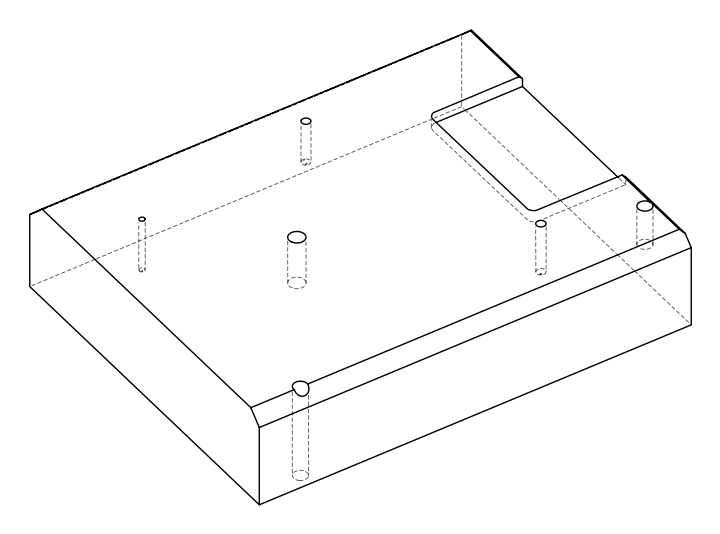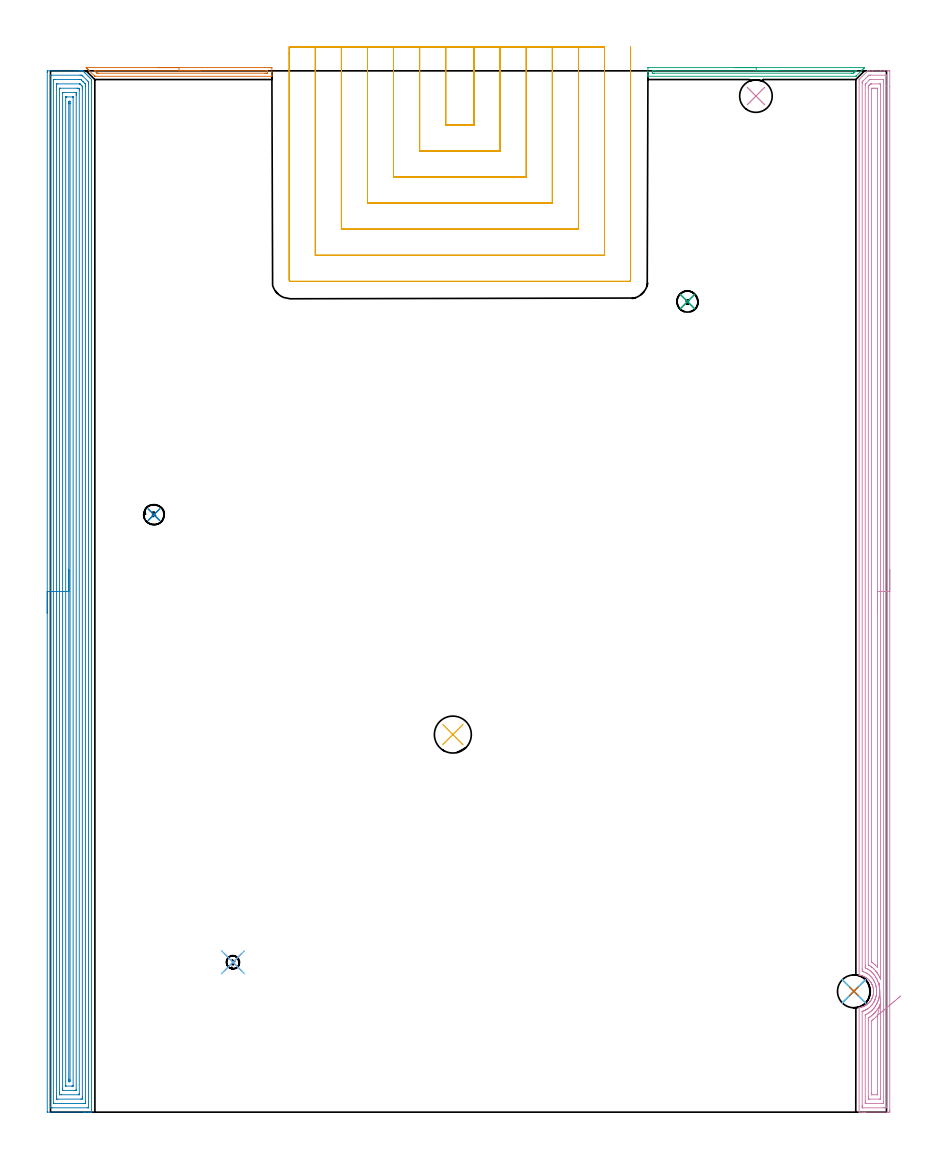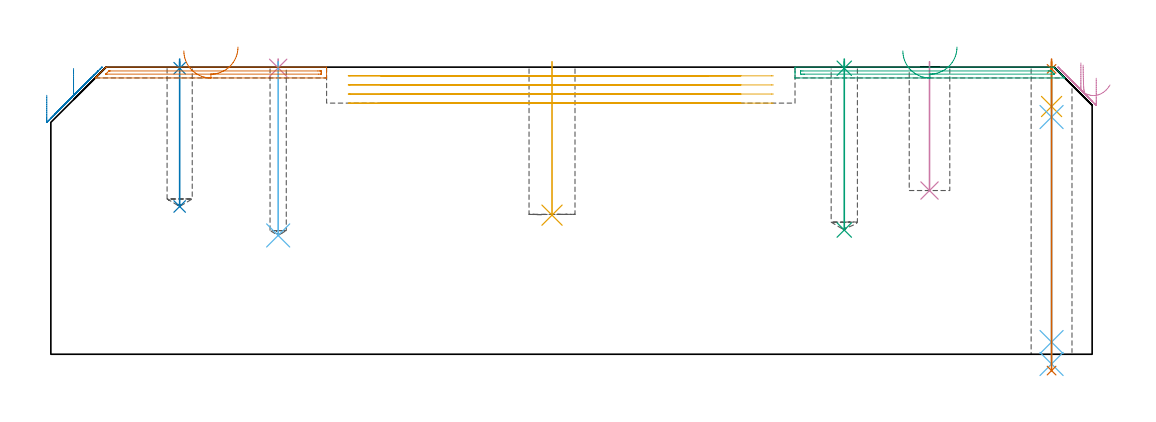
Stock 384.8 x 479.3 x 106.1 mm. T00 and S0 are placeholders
(PLAN: 17 operations, 10 tool changes, 77.3 min)
(1 SPOT_DRILL | STEP1HOLE | NXT0321_9005460120000 | 0.03 min | 2 mm3)
(2 SPOT_DRILL_1 | STEP1POCKET | NXT0321_9005460120000 | 0.03 min | 138 mm3)
(3 SPOT_DRILL_2 | STEP1POCKET_1 | NXT0321_9005460120000 | 0.03 min | 134 mm3)
(4 SPOT_DRILL_3 | STEP1POCKET_4 | NXT0321_9005460120000 | 0.03 min | 5 mm3)
(5 DRILL_BLIND_HOLE_INTO_CENTER | STEP1HOLE | UGT0301_492 | 0.07 min | 965 mm3)
(6 GUN_DRILL_THROUGH_HOLE | STEP1HOLE | UGT0307_006 | 0.53 min | 5856 mm3)
(7 DRILL_TO_ENLARGE_THROUGH_HOLE | STEP1HOLE | UGT0301_281 | 0.46 min | 12122 mm3)
(8 DRILL_BLIND_HOLE_INTO_CENTER_1 | STEP1POCKET | UGT0301_208 | 0.22 min | 3334 mm3)
(9 DRILL_BLIND_HOLE_INTO_CENTER_2 | STEP1POCKET_1 | UGT0301_492 | 0.25 min | 4275 mm3)
(10 INDEXABLE_INSERT_DRILL_BLIND_HOLE_FROM_SOLID | STEP1POCKET_2 | UGT0302_001 | 0.19 min | 8037 mm3)
(11 INDEXABLE_INSERT_DRILL_BLIND_HOLE_FROM_SOLID_1 | STEP1POCKET_3 | NXT0302_005 | 0.23 min | 12337 mm3)
(12 DRILL_BLIND_HOLE_INTO_CENTER_3 | STEP1POCKET_4 | UGT0301_455 | 0.26 min | 1694 mm3)
(13 AREA_MILL | FG_CHAMFER_SURFACE | UGT0205_001 | 1.5 min | 729 mm3)
(14 AREA_MILL_1 | FG_CHAMFER_SURFACE_1 | UGT0205_001 | 30.88 min | 99691 mm3)
(15 AREA_MILL_2 | FG_CHAMFER_SURFACE_2 | UGT0205_001 | 1.73 min | 837 mm3)
(16 AREA_MILL_3 | FG_CHAMFER_SURFACE_3 | UGT0205_001 | 19.53 min | 47375 mm3)
(17 MILL_SLOT | SLOT_PARTIAL_RECTANGULAR | UGT0201_010 | Follow Part, ap 4, ae 75% | 21.35 min | 241102 mm3)
(TOOL NXT0321_9005460120000 | NC Spot Drill, 142deg, 12mm, Carbide, Uncoated | D12 PA142 FL30 Z2)
(TOOL UGT0301_492 | Carbide Drill 9.7 mm | D9.7 PA118 FL87 Z2)
(TOOL UGT0307_006 | Gun Drill 9 mm | D9 PA130 FL24 Z1)
(TOOL UGT0301_281 | Twist Drill 15.1 mm | D15.1 PA118 FL120 Z2)
(TOOL UGT0301_208 | Twist Drill 9.3 mm | D9.3 PA118 FL78 Z2)
(TOOL UGT0302_001 | Indexable Insert Drill 15mm | D15 PA180 FL50 Z2)
(TOOL NXT0302_005 | Index. Insert Drill 17mm [880-D1700L20-05] | D17 PA176 FL85 Z2)
(TOOL UGT0301_455 | Carbide Drill 6.0 mm | D6 PA118 FL63 Z2)
(TOOL UGT0205_001 | Chamfer Mill 20 x 3 x 45 deg. | D20 FL50 Z2)
(TOOL UGT0201_010 | End Mill 16 mm | D16 FL22 Z2)
(OP 1 SPOT_DRILL)
G17 G21 G94 G90
T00 M6
G54
G17 G0 G90 X369.8 Y55.6 S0 M3
G43 Z116.1 H0
G94 G81 G98 Z105.45 F250. R109.1
G80
M5
M2
(OP 2 SPOT_DRILL_1)
G17 G21 G94 G90
T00 M6
G54
G17 G0 G90 X47.6 Y275. S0 M3
G43 Z116.1 H0
G94 G81 G98 Z105.7 F250. R109.1
G80
M5
M2
(OP 3 SPOT_DRILL_2)
G17 G21 G94 G90
T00 M6
G54
G17 G0 G90 X293.2 Y373.1 S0 M3
G43 Z116.1 H0
G94 G81 G98 Z105.683 F250. R109.1
G80
M5
M2
(OP 4 SPOT_DRILL_3)
G17 G21 G94 G90
T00 M6
G54
G17 G0 G90 X84. Y69. S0 M3
G43 Z116.1 H0
G94 G81 G98 Z105.842 F250. R109.1
G80
M5
M2
(OP 5 DRILL_BLIND_HOLE_INTO_CENTER)
G17 G21 G94 G90
T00 M6
G54
G17 G0 G90 X369.8 Y55.6 S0 M3
G43 Z116.1 H0
G94 G81 G98 Z91.55 F250. R108.1
G80
M5
M2
(OP 6 GUN_DRILL_THROUGH_HOLE)
G17 G21 G94 G90
T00 M6
G54
G17 G0 G90 X369.8 Y55.6 M8
G43 Z116.1 H0
Z103.88
S716 M3
G94 G1 Z87.655 F125. M26
G4 X.084
Z4.5 F250.
G4 X.084
Z-3.598 F125.
G4 X.084
M5
M9
G0 Z103.88
Z116.1
M2
(OP 7 DRILL_TO_ENLARGE_THROUGH_HOLE)
G17 G21 G94 G90
T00 M6
G54
G17 G0 G90 X369.8 Y55.6 S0 M3
G43 Z116.1 H0
G94 G73 G98 Z-6.036 F250. Q14.017 R108.1
G80
M5
M2
(OP 8 DRILL_BLIND_HOLE_INTO_CENTER_1)
G17 G21 G94 G90
T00 M6
G54
G17 G0 G90 X47.6 Y275. S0 M3
G43 Z116.1 H0
G94 G81 G98 Z54.6 F250. R108.1
G80
M5
M2
(OP 9 DRILL_BLIND_HOLE_INTO_CENTER_2)
G17 G21 G94 G90
T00 M6
G54
G17 G0 G90 X293.2 Y373.1 S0 M3
G43 Z116.1 H0
G94 G81 G98 Z45.9 F250. R108.1
G80
M5
M2
(OP 10 INDEXABLE_INSERT_DRILL_BLIND_HOLE_FROM_SOLID)
G17 G21 G94 G90
T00 M6
G54
G17 G0 G90 X324.7 Y467.7 S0 M3
G43 Z116.1 H0
G94 G81 G98 Z60.5 F250. R108.1
G80
M5
M2
(OP 11 INDEXABLE_INSERT_DRILL_BLIND_HOLE_FROM_SOLID_1)
G17 G21 G94 G90
T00 M6
G54
G17 G0 G90 X185.2 Y173.8 S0 M3
G43 Z116.1 H1
G94 G81 G98 Z51.4 F250. R108.1
G80
M5
M2
(OP 12 DRILL_BLIND_HOLE_INTO_CENTER_3)
G17 G21 G94 G90
T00 M6
G54
G17 G0 G90 X84. Y69. S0 M3
G43 Z116.1 H0
G94 G81 G98 Z43.9 F250. R108.1
G80
M5
M2
(OP 13 AREA_MILL)
G17 G21 G94 G90
T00 M6
G54
G17 G0 G90 X49.15 Y480.8 S1061 M3
G43 Z116.1 H0
Z112.1
G94 G1 X49.188 Z111.228 F250.
X49.302 Z110.364
X49.491 Z109.512
X49.753 Z108.68
X50.087 Z107.874
X50.49 Z107.1
X50.958 Z106.364
X51.49 Z105.672
X52.079 Z105.029
X52.722 Z104.44
X53.414 Z103.908
X54.15 Z103.44
X54.924 Z103.037
X55.73 Z102.703
X56.562 Z102.441
X57.414 Z102.252
X58.278 Z102.138
X59.15 Z102.1
X101.351
X101.662 Y480.796 Z102.104
X101.897 Y480.792 Z102.106
X101.899 Y480.74 Z102.157
X101.9 Y478.8 Z104.096
Y478.39 Z104.509
Y477.474 Z105.424
Y477.064 Z105.834
X101.898 Y476.922 Z105.976
X101.89 Y476.803 Z106.089
X101.795 Y476.8 Z106.1
X20.503
X20.405 Y476.804 Z106.089
X20.368 Y476.834 Z106.061
X20.248 Y476.951 Z105.948
X17.53 Y479.668 Z103.228
X17.394 Y479.805 Z103.092
X17.238 Y479.961 Z102.936
X17.096 Y480.102 Z102.793
X16.949 Y480.25 Z102.648
X16.813 Y480.386 Z102.512
X16.662 Y480.536 Z102.359
X16.505 Y480.695 Z102.203
X16.448 Y480.753 Z102.142
X16.416 Y480.789 Z102.104
X16.424 Y480.793 Z102.101
X16.489 Y480.799 Z102.1
X16.505 Y480.8
X59.15
Y479.386 Z103.514
X98.975 Y479.385 Z103.515
X99.574 Y479.382 Z103.518
X99.87 Y479.379 Z103.521
X99.89 Y479.372 Z103.528
X99.896 Y479.354 Z103.546
X99.899 Y478.8 Z104.1
X99.9 Y478.482 Z104.418
X99.899 Y478.375 Z104.525
X99.895 Y478.29 Z104.61
X99.89 Y478.235 Z104.665
X99.884 Y478.22 Z104.68
X99.872
X99.574 Y478.216 Z104.684
X99.285 Y478.215 Z104.685
X98.685 Y478.214 Z104.686
X21.991
X21.691 Y478.216 Z104.684
X21.542 Y478.218 Z104.682
X21.468 Y478.221 Z104.679
X21.434 Y478.227 Z104.673
X21.391 Y478.264 Z104.636
X20.851 Y478.8 Z104.1
X20.503 Y479.15 Z103.75
X20.294 Y479.368 Z103.532
X20.286 Y479.38 Z103.52
X20.306 Y479.381 Z103.519
X20.371 Y479.384 Z103.516
X20.503 Y479.385 Z103.515
X20.792 Y479.386 Z103.514
X59.15
X60.022 Z103.552
X60.886 Z103.666
X61.738 Z103.855
X62.57 Z104.117
X63.376 Z104.451
X64.15 Z104.854
X64.886 Z105.323
X65.578 Z105.854
X66.221 Z106.443
X66.81 Z107.086
X67.342 Z107.778
X67.81 Z108.514
X68.213 Z109.288
X68.547 Z110.094
X68.809 Z110.926
X68.998 Z111.778
X69.112 Z112.643
X69.15 Z113.514
G0 Z116.1
M5
M2
(OP 14 AREA_MILL_1)
G17 G21 G94 G90
T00 M6
G54
G17 G0 G90 X-1.5 Y229.65 S1061 M3
G43 Z116.1 H0
Z95.7
G94 G1 Y229.688 Z94.828 F250.
Y229.802 Z93.963
Y229.991 Z93.112
Y230.253 Z92.28
Y230.587 Z91.474
Y230.99 Z90.7
Y231.459 Z89.964
Y231.99 Z89.272
Y232.579 Z88.629
Y233.222 Z88.04
Y233.914 Z87.508
Y234.65 Z87.04
Y235.424 Z86.637
Y236.23 Z86.303
Y237.062 Z86.041
Y237.914 Z85.852
Y238.778 Z85.738
Y239.65 Z85.7
Y478.679
X-1.496 Y479.09 Z85.702
X-1.492 Y479.29 Z85.706
X-1.289 Y479.3 Z85.909
X11.351 Z98.546
X12.773 Z99.97
X13.118 Z100.313
X13.807 Z101.007
X14.196 Z101.395
X14.885 Y479.292 Z102.084
X14.9 Y479.29 Z102.099
X15.076 Y479.126 Z102.273
X15.718 Y478.482 Z102.917
X15.768 Y478.433 Z102.965
X15.82 Y478.381 Z103.018
X16.478 Y477.722 Z103.678
X16.652 Y477.55 Z103.849
X17.333 Y476.867 Z104.533
X17.536 Y476.666 Z104.732
X18.188 Y476.012 Z105.388
X18.861 Y475.339 Z106.06
X18.863 Y475.337 Z106.062
X18.896 Y475.305 Z106.089
X18.9 Y475.104 Z106.1
Y0.174
X18.897 Y0.009 Z106.088
X18.885 Y0.007 Z106.076
X18.525 Y0. Z105.724
X18.225 Z105.424
X17.536 Z104.731
X16.307 Z103.504
X15.768 Z102.963
X15.154 Z102.35
X-1.29 Y0.001 Z85.908
X-1.492 Y0.01 Z85.706
X-1.499 Y0.213 Z85.699
X-1.5 Y239.65 Z85.7
X-0.086 Z87.114
X-0.085 Y477.208 Z87.115
X-0.084 Y477.261 Z87.116
X-0.082 Y477.285 Z87.118
X-0.08 Y477.29 Z87.12
X-0.059 Y477.292 Z87.141
X0.345 Y477.299 Z87.545
X13.598 Y477.3 Z100.798
X14.001 Y477.296 Z101.201
X14.405 Y477.29 Z101.605
X14.452 Y477.286 Z101.652
X14.479 Y477.264 Z101.679
X14.534 Y477.213 Z101.734
X14.642 Y477.107 Z101.842
X14.859 Y476.892 Z102.059
X17.192 Y474.559 Z104.392
X17.479 Y474.269 Z104.679
X17.486 Y473.318 Z104.686
X17.485 Y2.092 Z104.685
X17.484 Y2.039 Z104.684
X17.482 Y2.015 Z104.682
X17.48 Y2.01 Z104.68
X17.459 Y2.008 Z104.659
X17.055 Y2.001 Z104.255
X0.748 Z87.948
X0.265 Y2.003 Z87.465
X0.03 Y2.01 Z87.23
X-0.079 Y2.019 Z87.121
X-0.085 Y2.357 Z87.115
Y2.408
X-0.086 Y239.65 Z87.114
X1.328 Z88.528
X1.329 Y474.517 Z88.529
X1.331 Y475.105 Z88.531
X1.334 Y475.257 Z88.534
X1.335 Y475.287 Z88.535
X1.375 Y475.292 Z88.575
X1.44 Y475.298 Z88.64
X1.632 Y475.299 Z88.832
X2.322 Y475.3 Z89.522
X13.118 Y475.299 Z100.318
X13.812 Y475.296 Z101.012
X14.001 Y475.29 Z101.201
X14.192 Y475.105 Z101.392
X14.885 Y474.416 Z102.085
X15.09 Y474.211 Z102.29
X15.768 Y473.531 Z102.968
X15.979 Y473.318 Z103.179
X16.05 Y473.239 Z103.25
X16.065 Y473.163 Z103.265
X16.067 Y473.015 Z103.267
X16.071 Y472.424 Z103.271
Y472.118
Y4.783
X16.069 Y4.195 Z103.269
X16.066 Y4.043 Z103.266
X16.065 Y4.013 Z103.265
X16.025 Y4.008 Z103.225
X15.959 Y4.002 Z103.159
X15.768 Y4.001 Z102.968
X15.078 Y4. Z102.278
X1.824 Y4.001 Z89.024
X1.632 Y4.004 Z88.832
X1.439 Y4.01 Z88.639
X1.335 Y4.021 Z88.535
X1.332 Y4.094 Z88.532
X1.331 Y4.195 Z88.531
X1.329 Y4.501 Z88.529
X1.328 Y239.65 Z88.528
X2.743 Z89.943
Y472.193
X2.744 Y472.424 Z89.944
X2.749 Y473.081 Z89.949
X2.756 Y473.29 Z89.956
X2.966 Y473.294 Z90.166
X3.416 Y473.3 Z90.616
X13.352 Y473.299 Z100.552
X13.46 Y473.297 Z100.66
X13.514 Y473.294 Z100.714
X13.539 Y473.29 Z100.739
X13.581 Y473.259 Z100.781
X14.001 Y472.845 Z101.201
X14.423 Y472.424 Z101.623
X14.567 Y472.272 Z101.767
X14.65 Y472.17 Z101.85
X14.652 Y472.092 Z101.852
X14.656 Y471.762 Z101.856
X14.657 Y471.53 Z101.857
Y470.867
Y7.107
X14.656 Y6.876 Z101.856
X14.65 Y6.22 Z101.85
X14.644 Y6.01 Z101.844
X14.434 Y6.006 Z101.634
X13.984 Y6. Z101.184
X3.381 Z90.581
X2.962 Y6.006 Z90.162
X2.759 Y6.01 Z89.959
X2.75 Y6.125 Z89.95
X2.744 Y6.644 Z89.944
X2.743 Y6.876 Z89.943
Y7.539
Y239.65
X4.157 Z91.357
Y470.764
X4.158 Y470.89 Z91.358
X4.162 Y471.144 Z91.362
X4.166 Y471.291 Z91.366
X4.201 Y471.294 Z91.401
X4.282 Y471.297 Z91.482
X4.51 Y471.3 Z91.71
X12.234 Y471.299 Z99.434
X12.465 Y471.297 Z99.665
X13.118 Y471.274 Z100.318
X13.194 Y471.198 Z100.394
X13.231 Y471.159 Z100.431
X13.236 Y471.017 Z100.436
X13.242 Y470.764 Z100.442
X13.243 Y470.637 Z100.443
Y470.51
Y8.537
X13.242 Y8.41 Z100.442
X13.238 Y8.157 Z100.438
X13.234 Y8.009 Z100.434
X13.199 Y8.006 Z100.399
X13.118 Y8.003 Z100.318
X12.89 Y8. Z100.09
X4.938 Z92.138
X4.282 Y8.004 Z91.482
X4.189 Y8.007 Z91.389
X4.168 Y8.009 Z91.368
X4.163 Y8.114 Z91.363
X4.159 Y8.283 Z91.359
X4.157 Y8.79 Z91.357
Y239.65
X5.571 Z92.771
Y468.85
X5.572 Y469.092 Z92.772
X5.574 Y469.212 Z92.774
X5.578 Y469.271 Z92.778
X5.58 Y469.29 Z92.78
X5.609 Y469.295 Z92.809
X6.049 Y469.299 Z93.249
X6.488 Y469.3 Z93.688
X11.351 Y469.299 Z98.551
X11.793 Y469.296 Z98.993
X11.821 Y469.29 Z99.021
X11.823 Y469.265 Z99.023
X11.827 Y468.85 Z99.027
X11.829 Y468.366 Z99.029
Y467.956
Y10.45
X11.828 Y10.209 Z99.028
X11.826 Y10.088 Z99.026
X11.822 Y10.029 Z99.022
X11.82 Y10.01 Z99.02
X11.791 Y10.005 Z98.991
X11.351 Y10.002 Z98.551
X10.912 Y10. Z98.112
X6.049 Y10.001 Z93.249
X5.607 Y10.004 Z92.807
X5.579 Y10.01 Z92.779
X5.577 Y10.035 Z92.777
X5.573 Y10.45 Z92.773
X5.571 Y10.934 Z92.771
Y11.344
Y239.65
X6.985 Z94.185
X6.986 Y467.063 Z94.186
X6.99 Y467.272 Z94.19
X6.991 Y467.289 Z94.191
X7.065 Y467.294 Z94.265
X7.19 Y467.298 Z94.39
X7.347 Y467.3 Z94.547
X7.582 Z94.782
X10.232 Z97.432
X10.341 Y467.299 Z97.541
X10.367 Y467.297 Z97.567
X10.392 Y467.292 Z97.592
X10.408 Y467.285 Z97.608
X10.41 Y467.257 Z97.61
X10.414 Y467.116 Z97.614
Y12.237
X10.41 Y12.029 Z97.61
X10.408 Y12.011 Z97.608
X10.334 Y12.006 Z97.534
X10.209 Y12.002 Z97.409
X10.053 Y12. Z97.253
X9.818 Z97.018
X7.059 Y12.001 Z94.259
X7.033 Y12.003 Z94.233
X7.008 Y12.008 Z94.208
X6.992 Y12.015 Z94.192
X6.99 Y12.043 Z94.19
X6.986 Y12.184 Z94.186
X6.985 Y239.65 Z94.185
X8.399 Z95.599
X8.4 Y464.382 Z95.6
X8.401 Y464.684 Z95.601
X8.407 Y465.275 Z95.607
X8.677 Y465.299 Z95.877
X8.7 Y465.298 Z95.9
X8.993 Y465.275 Z96.193
X8.998 Y464.974 Z96.198
X9. Y464.382 Z96.2
Y464.078
Y14.918
X8.999 Y14.616 Z96.199
X8.993 Y14.025 Z96.193
X8.723 Y14.001 Z95.923
X8.7 Y14.002 Z95.9
X8.407 Y14.025 Z95.607
X8.402 Y14.326 Z95.602
X8.4 Y14.918 Z95.6
Y15.222
X8.399 Y239.65 Z95.599
Y240.522 Z95.638
Y241.387 Z95.751
Y242.238 Z95.94
Y243.07 Z96.203
Y243.876 Z96.536
Y244.65 Z96.939
Y245.386 Z97.408
Y246.078 Z97.939
Y246.721 Z98.528
Y247.31 Z99.172
Y247.842 Z99.864
Y248.31 Z100.599
Y248.713 Z101.373
Y249.047 Z102.179
Y249.309 Z103.011
Y249.498 Z103.863
Y249.612 Z104.728
Y249.65 Z105.599
G0 Z116.1
M5
M2
(OP 15 AREA_MILL_2)
G17 G21 G94 G90
T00 M6
G54
G17 G0 G90 X314.85 Y480.8 S1061 M3
G43 Z116.1 H0
Z112.1
G94 G1 X314.888 Z111.228 F250.
X315.002 Z110.364
X315.191 Z109.512
X315.453 Z108.68
X315.787 Z107.874
X316.19 Z107.1
X316.658 Z106.364
X317.19 Z105.672
X317.779 Z105.029
X318.422 Z104.44
X319.114 Z103.908
X319.85 Z103.44
X320.624 Z103.037
X321.43 Z102.703
X322.262 Z102.441
X323.114 Z102.252
X323.978 Z102.138
X324.85 Z102.1
X374.612 Y480.799
X374.678 Y480.793 Z102.101
X374.684 Y480.789 Z102.104
X374.652 Y480.753 Z102.142
X374.596 Y480.695 Z102.202
X374.439 Y480.536 Z102.359
X374.285 Y480.384 Z102.514
X374.152 Y480.251 Z102.647
X374.004 Y480.102 Z102.793
X373.861 Y479.96 Z102.938
X373.708 Y479.807 Z103.091
X373.57 Y479.668 Z103.228
X370.849 Y476.949 Z105.95
X370.731 Y476.833 Z106.062
X370.695 Y476.804 Z106.089
X370.599 Y476.8 Z106.1
X275.104
X275.01 Y476.803 Z106.089
X275. Y476.923 Z105.975
Y477.469 Z105.43
Y478.395 Z104.503
Y478.8 Z104.096
Y479.002 Z103.895
X275.001 Y480.738 Z102.16
X275.003 Y480.792 Z102.106
X275.239 Y480.8 Z102.1
X324.85
Y479.386 Z103.514
X370.742 Y479.385 Z103.515
X370.788 Y479.384 Z103.516
X370.816 Y479.382 Z103.518
X370.818 Y479.381 Z103.519
X370.815 Y479.374 Z103.526
X370.751 Y479.303 Z103.597
X370.709 Y479.259 Z103.641
X370.677 Y479.226 Z103.674
X370.25 Y478.8 Z104.1
X369.983 Y478.534 Z104.366
X369.711 Y478.265 Z104.635
X369.667 Y478.229 Z104.671
X369.636 Y478.221 Z104.679
X369.566 Y478.218 Z104.682
X369.42 Y478.216 Z104.684
X368.822 Y478.214 Z104.686
X368.533
X277.923 Y478.215 Z104.685
X277.324 Y478.218 Z104.682
X277.028 Y478.221 Z104.679
X277.01 Y478.228 Z104.672
X277.004 Y478.245 Z104.655
X277.005 Y478.8 Z104.1
X277.009 Y479.108 Z103.792
X277.034 Y479.379 Z103.521
X277.324 Y479.382 Z103.518
X277.615 Y479.385 Z103.515
X278.213 Y479.386 Z103.514
X278.502
X324.85
X325.722 Z103.552
X326.587 Z103.666
X327.438 Z103.855
X328.27 Z104.117
X329.076 Z104.451
X329.85 Z104.854
X330.586 Z105.323
X331.278 Z105.854
X331.921 Z106.443
X332.51 Z107.086
X333.042 Z107.778
X333.51 Z108.514
X333.913 Z109.288
X334.247 Z110.094
X334.509 Z110.926
X334.698 Z111.778
X334.812 Z112.643
X334.85 Z113.514
G0 Z116.1
M5
M2
(OP 16 AREA_MILL_3)
G17 G21 G94 G90
T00 M6
G54
G17 G0 G90 X386.3 Y249.65 S1061 M3
G43 Z116.1 H0
Z102.
G94 G1 Y249.612 Z101.128 F250.
Y249.498 Z100.264
Y249.309 Z99.412
Y249.047 Z98.58
Y248.713 Z97.774
Y248.31 Z97.
Y247.842 Z96.264
Y247.31 Z95.572
Y246.721 Z94.929
Y246.078 Z94.34
Y245.386 Z93.809
Y244.65 Z93.34
Y243.876 Z92.937
Y243.07 Z92.603
Y242.238 Z92.341
Y241.387 Z92.152
Y240.522 Z92.038
Y239.65 Z92.
Y1.065
X386.299 Y0.621 Z92.001
X386.295 Y0.176 Z92.003
X386.292 Y0.01 Z92.006
X385.857 Y0. Z92.441
X375.286 Z103.008
X374.749 Z103.548
X374.405 Z103.891
X373.868 Z104.428
X373.524 Z104.771
X372.546 Z105.754
X372.201 Y0.004 Z106.09
Y0.005
X372.2 Y0.174 Z106.1
Y47.98
X372.199 Y48.056 Z106.099
X372.204 Y48.094 Z106.092
X372.338 Y48.126 Z105.959
X372.442 Y48.143 Z105.856
X372.56 Y48.162 Z105.738
X372.643 Y48.179 Z105.654
X372.931 Y48.236 Z105.369
X373.078 Y48.274 Z105.222
X373.371 Y48.349 Z104.929
X373.616 Y48.427 Z104.683
X373.807 Y48.487 Z104.492
X374.247 Y48.659 Z104.049
X374.405 Y48.731 Z103.89
X374.597 Y48.817 Z103.702
X374.683 Y48.855 Z103.616
X374.868 Y48.949 Z103.429
X374.927 Y48.984 Z103.371
X375.217 Y49.154 Z103.082
X375.559 Y49.373 Z102.74
X375.874 Y49.601 Z102.425
X376.179 Y49.843 Z102.118
X376.435 Y50.072 Z101.864
X376.76 Y50.396 Z101.539
X377.068 Y50.736 Z101.229
X377.312 Y51.039 Z100.988
X377.488 Y51.286 Z100.811
X377.52 Y51.33 Z100.78
X377.716 Y51.629 Z100.583
X377.962 Y52.068 Z100.338
X378.152 Y52.448 Z100.144
X378.191 Y52.522 Z100.107
X378.222 Y52.601 Z100.076
X378.292 Y52.777 Z100.007
X378.336 Y52.895 Z99.959
X378.365 Y52.966 Z99.931
X378.395 Y53.054 Z99.902
X378.518 Y53.416 Z99.779
X378.636 Y53.861 Z99.66
X378.729 Y54.309 Z99.568
X378.746 Y54.423 Z99.552
X378.781 Y54.682 Z99.512
X378.793 Y54.755 Z99.503
X378.805 Y54.886 Z99.493
X378.81 Y54.943 Z99.487
X378.816 Y55.03 Z99.479
X378.823 Y55.129 Z99.469
X378.83 Y55.202 Z99.463
X378.841 Y55.519 Z99.452
X378.843 Y55.575 Z99.451
X378.845 Y55.612 Z99.449
X378.846 Y55.648 Z99.447
X378.845 Y55.676 Z99.446
X378.843 Y55.789 Z99.453
X378.84 Y55.872 Z99.455
X378.829 Y56.022 Z99.462
X378.826 Y56.095 Z99.468
X378.792 Y56.447 Z99.507
X378.782 Y56.542 Z99.517
X378.722 Y56.916 Z99.573
X378.71 Y56.988 Z99.584
X378.613 Y57.437 Z99.683
X378.49 Y57.882 Z99.809
X378.358 Y58.256 Z99.941
X378.348 Y58.286 Z99.951
X378.222 Y58.597 Z100.075
X378.186 Y58.685 Z100.11
X378.178 Y58.703 Z100.118
X378.145 Y58.775 Z100.152
X378.036 Y58.987 Z100.264
X377.911 Y59.226 Z100.388
X377.693 Y59.596 Z100.605
X377.651 Y59.668 Z100.647
X377.496 Y59.894 Z100.804
X377.47 Y59.931 Z100.83
X377.341 Y60.115 Z100.955
X377.311 Y60.16 Z100.987
X377.286 Y60.192 Z101.012
X377.152 Y60.364 Z101.148
X377.049 Y60.487 Z101.251
X376.987 Y60.561 Z101.313
X376.717 Y60.85 Z101.583
X376.436 Y61.129 Z101.864
X376.251 Y61.295 Z102.048
X376.062 Y61.454 Z102.238
X375.726 Y61.699 Z102.571
X375.559 Y61.822 Z102.74
X375.126 Y62.097 Z103.174
X374.684 Y62.348 Z103.616
X374.248 Y62.541 Z104.051
X373.807 Y62.713 Z104.492
X373.524 Y62.802 Z104.774
X373.371 Y62.851 Z104.929
X372.93 Y62.964 Z105.369
X372.643 Y63.021 Z105.653
X372.54 Y63.042 Z105.756
X372.343 Y63.075 Z105.955
X372.205 Y63.106 Z106.092
X372.2 Y63.171 Z106.1
Y475.104
X372.203 Y475.295 Z106.089
X372.375 Y475.475 Z105.924
X376.026 Y479.126 Z102.273
X376.167 Y479.263 Z102.132
X376.197 Y479.29 Z102.101
X376.854 Y479.3 Z101.445
X378.272 Z100.024
X382.064 Z96.232
X383.826 Z94.471
X385.857 Z92.441
X386.128 Y479.297 Z92.17
X386.292 Y479.29 Z92.006
X386.299 Y479.124 Z91.999
X386.3 Y472.033 Z92.
Y239.65
X384.886 Z93.414
X384.885 Y2.5 Z93.415
X384.884 Y2.408 Z93.416
X384.879 Y2.017 Z93.421
X384.492 Y2.005 Z93.808
X384.095 Y2.002 Z94.205
X383.616 Y2. Z94.684
X373.71 Y2.001 Z104.59
X373.678 Y2.002 Z104.622
X373.645 Y2.006 Z104.655
X373.623 Y2.009 Z104.677
X373.621 Y2.035 Z104.679
X373.615 Y2.316 Z104.685
Y2.408
X373.614 Y3.211 Z104.686
X373.615 Y46.193 Z104.685
X373.616 Y46.293 Z104.684
X373.619 Y46.342 Z104.681
X373.621 Y46.361 Z104.679
X373.645 Y46.377 Z104.655
X373.878 Y46.459 Z104.422
X374.074 Y46.529 Z104.226
X374.405 Y46.656 Z103.895
X374.71 Y46.778 Z103.59
X375.286 Y47.038 Z103.014
X375.318 Y47.054 Z102.982
X375.381 Y47.087 Z102.919
X375.87 Y47.387 Z102.43
X376.167 Y47.578 Z102.133
X376.399 Y47.744 Z101.901
X376.717 Y47.98 Z101.583
X376.899 Y48.131 Z101.401
X377.048 Y48.264 Z101.252
X377.359 Y48.558 Z100.941
X377.673 Y48.874 Z100.627
X377.796 Y49.008 Z100.504
X377.929 Y49.16 Z100.371
X378.2 Y49.492 Z100.1
X378.404 Y49.767 Z99.896
X378.81 Y50.375 Z99.49
X378.914 Y50.555 Z99.386
X378.973 Y50.661 Z99.327
X379.221 Y51.137 Z99.079
X379.421 Y51.554 Z98.879
X379.47 Y51.666 Z98.83
X379.502 Y51.746 Z98.798
X379.69 Y52.249 Z98.61
X379.74 Y52.397 Z98.56
X379.756 Y52.448 Z98.544
X379.937 Y53.092 Z98.363
X379.997 Y53.341 Z98.303
X380.095 Y53.824 Z98.205
X380.157 Y54.235 Z98.143
X380.184 Y54.432 Z98.116
X380.201 Y54.611 Z98.099
X380.24 Y55.129 Z98.06
X380.249 Y55.292 Z98.051
X380.254 Y55.451 Z98.046
X380.256 Y55.732 Z98.044
X380.245 Y56.022 Z98.055
X380.222 Y56.376 Z98.078
X380.165 Y56.916 Z98.135
X380.089 Y57.405 Z98.211
X380.006 Y57.809 Z98.294
X379.935 Y58.125 Z98.365
X379.814 Y58.578 Z98.486
X379.774 Y58.703 Z98.526
X379.69 Y58.949 Z98.61
X379.441 Y59.596 Z98.859
X379.224 Y60.069 Z99.076
X378.999 Y60.49 Z99.301
X378.81 Y60.812 Z99.49
X378.434 Y61.384 Z99.866
X378.222 Y61.679 Z100.078
X377.929 Y62.042 Z100.371
X377.717 Y62.277 Z100.583
X377.387 Y62.617 Z100.913
X377.048 Y62.937 Z101.252
X376.774 Y63.171 Z101.526
X376.167 Y63.617 Z102.133
X375.451 Y64.064 Z102.849
X375.286 Y64.156 Z103.014
X375.096 Y64.257 Z103.204
X374.405 Y64.544 Z103.895
X374.132 Y64.649 Z104.168
X373.674 Y64.806 Z104.626
X373.646 Y64.823 Z104.654
X373.621 Y64.859 Z104.679
X373.614 Y65.851 Z104.686
Y473.318
X373.617 Y474.118 Z104.684
X373.619 Y474.211 Z104.681
X373.621 Y474.256 Z104.679
X373.659 Y474.3 Z104.641
X373.733 Y474.379 Z104.567
X373.845 Y474.495 Z104.455
X373.986 Y474.636 Z104.314
X376.242 Y476.892 Z102.058
X376.654 Y477.292 Z101.646
X377.048 Y477.296 Z101.252
X377.527 Y477.299 Z100.773
X384.79 Z93.51
X384.822 Y477.298 Z93.478
X384.855 Y477.294 Z93.445
X384.877 Y477.291 Z93.423
X384.879 Y477.265 Z93.421
X384.885 Y476.984 Z93.415
X384.886 Y472.395 Z93.414
Y239.65
X383.472 Z94.828
X383.471 Y4.828 Z94.829
X383.468 Y4.195 Z94.832
X383.466 Y4.065 Z94.834
X383.464 Y4.01 Z94.836
X383.402 Y4.004 Z94.898
X383.214 Y4.002 Z95.086
X382.525 Y4. Z95.775
X375.478 Z102.822
X375.286 Y4.003 Z103.014
X375.094 Y4.008 Z103.206
X375.044 Y4.01 Z103.256
X375.035 Y4.041 Z103.265
X375.032 Y4.109 Z103.268
X375.03 Y4.195 Z103.27
X375.029 Y4.456 Z103.271
X375.028 Y5.089 Z103.272
X375.029 Y44.406 Z103.271
X375.031 Y44.664 Z103.269
X375.035 Y44.753 Z103.265
X375.039 Y44.811 Z103.261
X375.53 Y45.052 Z102.77
X376.023 Y45.299 Z102.277
X376.114 Y45.353 Z102.186
X376.167 Y45.385 Z102.133
X376.657 Y45.696 Z101.643
X377.048 Y45.966 Z101.252
X377.179 Y46.06 Z101.121
X377.354 Y46.193 Z100.946
X377.671 Y46.455 Z100.629
X377.929 Y46.689 Z100.371
X378.131 Y46.881 Z100.169
X378.34 Y47.087 Z99.96
X378.569 Y47.33 Z99.731
X378.81 Y47.595 Z99.49
X378.984 Y47.803 Z99.316
X379.127 Y47.98 Z99.173
X379.369 Y48.306 Z98.931
X379.69 Y48.768 Z98.61
X379.732 Y48.831 Z98.568
X379.759 Y48.874 Z98.541
X380.062 Y49.391 Z98.238
X380.265 Y49.767 Z98.035
X380.37 Y49.971 Z97.93
X380.571 Y50.381 Z97.729
X380.657 Y50.574 Z97.643
X380.692 Y50.661 Z97.608
X380.9 Y51.221 Z97.4
X381.017 Y51.554 Z97.283
X381.119 Y51.892 Z97.181
X381.276 Y52.448 Z97.024
X381.31 Y52.592 Z96.99
X381.452 Y53.226 Z96.848
X381.471 Y53.323 Z96.829
X381.474 Y53.341 Z96.826
X381.579 Y54.106 Z96.721
X381.592 Y54.235 Z96.708
X381.647 Y54.931 Z96.653
X381.655 Y55.129 Z96.645
X381.67 Y55.802 Z96.63
X381.661 Y56.022 Z96.639
X381.613 Y56.753 Z96.687
X381.597 Y56.916 Z96.703
X381.552 Y57.307 Z96.748
X381.486 Y57.775 Z96.814
X381.48 Y57.809 Z96.82
X381.452 Y57.967 Z96.848
X381.289 Y58.703 Z97.011
X381.234 Y58.924 Z97.066
X381.037 Y59.596 Z97.263
X380.8 Y60.258 Z97.5
X380.707 Y60.49 Z97.593
X380.571 Y60.805 Z97.729
X380.291 Y61.384 Z98.009
X379.947 Y62.017 Z98.353
X379.783 Y62.277 Z98.517
X379.69 Y62.417 Z98.61
X379.165 Y63.171 Z99.135
X378.81 Y63.607 Z99.49
X378.383 Y64.064 Z99.917
X377.929 Y64.51 Z100.371
X377.41 Y64.958 Z100.89
X377.048 Y65.226 Z101.252
X376.831 Y65.383 Z101.469
X376.274 Y65.743 Z102.026
X376.167 Y65.808 Z102.133
X376.095 Y65.851 Z102.205
X375.571 Y66.134 Z102.729
X375.286 Y66.265 Z103.014
X375.149 Y66.329 Z103.151
X375.063 Y66.371 Z103.237
X375.042 Y66.382 Z103.258
X375.035 Y66.411 Z103.265
X375.033 Y66.484 Z103.267
X375.03 Y66.745 Z103.27
X375.029 Y67.006 Z103.271
X375.028 Y67.639 Z103.272
X375.029 Y472.684 Z103.271
X375.033 Y473.001 Z103.267
X375.036 Y473.158 Z103.264
X375.043 Y473.232 Z103.257
X375.12 Y473.318 Z103.18
X375.202 Y473.402 Z103.098
X375.286 Y473.487 Z103.014
X376.977 Y475.176 Z101.323
X377.048 Y475.243 Z101.252
X377.094 Y475.283 Z101.206
X377.135 Y475.29 Z101.165
X377.22 Y475.295 Z101.08
X377.392 Y475.298 Z100.908
X377.736 Y475.3 Z100.564
X383.022 Z95.278
X383.214 Y475.297 Z95.086
X383.406 Y475.293 Z94.894
X383.457 Y475.29 Z94.843
X383.465 Y475.259 Z94.835
X383.468 Y475.192 Z94.832
X383.47 Y475.105 Z94.83
X383.471 Y474.844 Z94.829
X383.472 Y474.211 Z94.828
Y239.65
X382.057 Z96.243
Y61.384
X382.055 Y61.274 Z96.245
X382.053 Y61.237 Z96.247
X382.051 Y61.222 Z96.249
X382.047 Y61.23 Z96.253
X382.004 Y61.327 Z96.296
X381.911 Y61.543 Z96.389
X381.701 Y62.025 Z96.599
X381.578 Y62.277 Z96.722
X381.452 Y62.527 Z96.848
X381.098 Y63.171 Z97.202
X380.899 Y63.502 Z97.401
X380.571 Y64.009 Z97.729
X380.534 Y64.064 Z97.766
X380.449 Y64.188 Z97.851
X380.164 Y64.587 Z98.136
X380.004 Y64.792 Z98.296
X379.872 Y64.958 Z98.428
X379.69 Y65.172 Z98.61
X379.043 Y65.851 Z99.257
X378.81 Y66.08 Z99.49
X378.049 Y66.745 Z100.251
X377.929 Y66.838 Z100.371
X377.588 Y67.091 Z100.712
X377.048 Y67.439 Z101.252
X376.735 Y67.639 Z101.565
X376.5 Y67.785 Z101.8
X376.449 Y67.818 Z101.851
X376.447 Y67.832 Z101.853
X376.445 Y67.869 Z101.855
X376.443 Y67.945 Z101.857
Y471.25
X376.445 Y471.53 Z101.855
X376.449 Y472.138 Z101.851
X376.46 Y472.2 Z101.84
X376.505 Y472.248 Z101.795
X376.674 Y472.424 Z101.626
X376.862 Y472.613 Z101.438
X377.048 Y472.799 Z101.252
X377.307 Y473.054 Z100.993
X377.517 Y473.257 Z100.783
X377.553 Y473.29 Z100.747
X377.605 Y473.293 Z100.695
X377.713 Y473.297 Z100.587
X377.929 Y473.3 Z100.371
X381.452 Z96.848
X381.885 Y473.298 Z96.415
X381.989 Y473.294 Z96.311
X382.04 Y473.29 Z96.26
X382.051 Y473.283 Z96.249
X382.052 Y473.266 Z96.248
X382.055 Y473.165 Z96.245
X382.057 Y472.704 Z96.243
Y472.424
Y239.65
X380.643 Z97.657
Y67.566
X380.64 Y66.745 Z97.66
X380.638 Y66.698 Z97.662
X380.636 Y66.679 Z97.664
X380.622 Y66.694 Z97.678
X380.598 Y66.718 Z97.702
X380.575 Y66.745 Z97.725
X380.571 Y66.748 Z97.729
X379.713 Y67.639 Z98.587
X379.69 Y67.66 Z98.61
X379.448 Y67.884 Z98.852
X378.81 Y68.431 Z99.49
X378.687 Y68.532 Z99.613
X378.247 Y68.85 Z100.053
X377.929 Y69.075 Z100.371
X377.886 Y69.108 Z100.414
X377.866 Y69.124 Z100.434
X377.862 Y69.208 Z100.438
X377.858 Y69.353 Z100.442
X377.857 Y69.426 Z100.443
Y69.498
Y470.709
X377.858 Y470.782 Z100.442
X377.862 Y470.928 Z100.438
X377.87 Y471.16 Z100.43
X377.929 Y471.221 Z100.371
X377.99 Y471.28 Z100.31
X378.043 Y471.29 Z100.257
X378.159 Y471.296 Z100.141
X378.81 Y471.3 Z99.49
X379.037 Z99.263
X379.69 Z98.61
X379.918 Z98.382
X380.571 Y471.296 Z97.729
X380.614 Y471.294 Z97.686
X380.632 Y471.291 Z97.668
X380.636 Y471.147 Z97.664
X380.641 Y470.856 Z97.659
X380.643 Y470.71 Z97.657
Y239.65
Y238.778 Z97.695
Y237.914 Z97.809
Y237.062 Z97.998
Y236.23 Z98.26
Y235.424 Z98.594
Y234.65 Z98.997
Y233.914 Z99.465
Y233.222 Z99.996
Y232.579 Z100.586
Y231.99 Z101.229
Y231.459 Z101.921
Y230.99 Z102.657
Y230.587 Z103.431
Y230.253 Z104.237
Y229.991 Z105.069
Y229.802 Z105.92
Y229.688 Z106.785
Y229.65 Z107.657
G0 Z116.1
X381.477 Y59.327
Z106.842
G1 X381.476 Y59.342 Z105.969
X381.48 Y59.281 Z105.099
X381.488 Y59.144 Z104.238
X381.501 Y58.933 Z103.391
X381.518 Y58.649 Z102.566
X381.539 Y58.294 Z101.77
X381.565 Y57.871 Z101.007
X381.595 Y57.384 Z100.284
X381.628 Y56.835 Z99.606
X381.665 Y56.23 Z98.979
X381.704 Y55.573 Z98.407
X381.747 Y54.868 Z97.895
X381.792 Y54.121 Z97.446
X381.84 Y53.338 Z97.064
X381.889 Y52.525 Z96.752
X381.94 Y51.688 Z96.512
X381.992 Y50.833 Z96.346
X382.044 Y49.967 Z96.256
X382.05 Y49.87 Z96.25
X382.053 Y49.767 Z96.247
X382.056 Y49.429 Z96.244
X382.057 Y38.668 Z96.243
Y6.876
X382.053 Y6.266 Z96.247
X382.05 Y6.059 Z96.25
X382.04 Y6.01 Z96.26
X381.992 Y6.007 Z96.308
X381.884 Y6.004 Z96.416
X381.452 Y6. Z96.848
X377.048 Z101.252
X376.615 Y6.003 Z101.685
X376.511 Y6.006 Z101.789
X376.46 Y6.01 Z101.84
X376.449 Y6.017 Z101.851
X376.448 Y6.034 Z101.852
X376.445 Y6.135 Z101.855
X376.443 Y6.596 Z101.857
Y6.876
Y42.339
X376.444 Y42.619 Z101.856
X376.447 Y43.228 Z101.853
X376.45 Y43.366 Z101.85
X376.672 Y43.512 Z101.628
X376.904 Y43.658 Z101.396
X377.048 Y43.751 Z101.252
X377.438 Y44.01 Z100.862
X377.929 Y44.357 Z100.371
X377.957 Y44.377 Z100.343
X377.993 Y44.406 Z100.307
X378.442 Y44.779 Z99.858
X378.81 Y45.111 Z99.49
X378.906 Y45.202 Z99.394
X379.006 Y45.299 Z99.294
X379.342 Y45.653 Z98.958
X379.69 Y46.026 Z98.61
X379.768 Y46.114 Z98.532
X379.833 Y46.193 Z98.467
X380.16 Y46.61 Z98.14
X380.51 Y47.087 Z97.79
X380.535 Y47.123 Z97.765
X380.571 Y47.177 Z97.729
X380.882 Y47.665 Z97.418
X381.072 Y47.98 Z97.228
X381.211 Y48.225 Z97.089
X381.452 Y48.664 Z96.848
X381.523 Y48.801 Z96.777
X381.559 Y48.874 Z96.741
X381.692 Y49.159 Z96.608
X381.806 Y49.409 Z96.494
X381.96 Y49.767 Z96.34
X381.991 Y49.841 Z96.309
X382.044 Y49.967 Z96.256
X380.637 Y44.509 Z97.663
X380.639 Y44.478 Z97.661
X380.642 Y44.406 Z97.658
X380.643 Y44.333 Z97.657
Y43.512
X380.642 Y8.372 Z97.658
X380.638 Y8.081 Z97.662
X380.636 Y8.007 Z97.664
X380.631 Y8.005 Z97.669
X380.612 Y8.002 Z97.688
X380.571 Y8. Z97.729
X380.344 Z97.956
X378.582 Z99.718
X377.929 Y8.003 Z100.371
X377.886 Y8.006 Z100.414
X377.868 Y8.009 Z100.432
X377.864 Y8.154 Z100.436
X377.858 Y8.445 Z100.442
X377.857 Y8.736 Z100.443
Y41.798
X377.86 Y41.943 Z100.44
X377.864 Y42.039 Z100.436
X377.871 Y42.069 Z100.429
X377.88 Y42.079 Z100.42
X377.929 Y42.117 Z100.371
X378.219 Y42.324 Z100.081
X378.628 Y42.619 Z99.672
X378.731 Y42.699 Z99.569
X378.81 Y42.763 Z99.49
X379.214 Y43.102 Z99.086
X379.69 Y43.534 Z98.61
X380.115 Y43.975 Z98.185
X380.571 Y44.452 Z97.729
X380.599 Y44.477 Z97.701
X380.637 Y44.509 Z97.663
X381.185 Y44.967 Z97.163
X381.765 Y45.451 Z96.726
X382.372 Y45.958 Z96.358
X383.001 Y46.483 Z96.059
X383.648 Y47.023 Z95.833
X384.308 Y47.574 Z95.681
X384.975 Y48.131 Z95.605
X385.644 Y48.69
X386.311 Y49.247 Z95.681
X386.971 Y49.798 Z95.832
X387.618 Y50.338 Z96.058
X388.247 Y50.863 Z96.356
X388.854 Y51.37 Z96.725
X389.434 Y51.854 Z97.161
X389.983 Y52.312 Z97.661
X390.496 Y52.741 Z98.222
X390.969 Y53.136 Z98.838
X391.4 Y53.495 Z99.507
G0 Z116.1
M5
M2
(OP 17 MILL_SLOT)
G17 G21 G94 G90
T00 M6
G54
G17 G0 G90 X181.9 Y490.3 S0 M3
G43 Z116.238 H0
Z102.878
G94 G1 Y487.3 F250.
Y454.4 F500.
X195.
Y487.3
Y490.3 F250.
X169.9
Y487.3
Y442.4 F500.
X207.
Y487.3
Y490.3 F250.
X157.9
Y487.3
Y430.4 F500.
X219.
Y487.3
Y490.3 F250.
X145.9
Y487.3
Y418.4 F500.
X231.
Y487.3
Y490.3 F250.
X133.9
Y487.3
Y406.4 F500.
X243.
Y487.3
Y490.3 F250.
X121.9
Y487.3
Y394.4 F500.
X255.
Y487.3
Y490.3 F250.
X109.9
Y487.3
Y383. F500.
G3 X110.5 Y382.4 R0.6
G1 X266.4
G3 X267. Y383. R0.6
G1 Y487.3
Y490.3 F250.
G0 X181.9 Z99.519
G1 Y487.3
Y454.4 F500.
X195.
Y487.3
Y490.3 F250.
X169.9
Y487.3
Y442.4 F500.
X207.
Y487.3
Y490.3 F250.
X157.9
Y487.3
Y430.4 F500.
X219.
Y487.3
Y490.3 F250.
X145.9
Y487.3
Y418.4 F500.
X231.
Y487.3
Y490.3 F250.
X133.9
Y487.3
Y406.4 F500.
X243.
Y487.3
Y490.3 F250.
X121.9
Y487.3
Y394.4 F500.
X255.
Y487.3
Y490.3 F250.
X109.9
Y487.3
Y383. F500.
G3 X110.5 Y382.4 R0.6
G1 X266.4
G3 X267. Y383. R0.6
G1 Y487.3
Y490.3 F250.
G0 X181.9 Z96.159
G1 Y487.3
Y454.4 F500.
X195.
Y487.3
Y490.3 F250.
X169.9
Y487.3
Y442.4 F500.
X207.
Y487.3
Y490.3 F250.
X157.9
Y487.3
Y430.4 F500.
X219.
Y487.3
Y490.3 F250.
X145.9
Y487.3
Y418.4 F500.
X231.
Y487.3
Y490.3 F250.
X133.9
Y487.3
Y406.4 F500.
X243.
Y487.3
Y490.3 F250.
X121.9
Y487.3
Y394.4 F500.
X255.
Y487.3
Y490.3 F250.
X109.9
Y487.3
Y383. F500.
G3 X110.5 Y382.4 R0.6
G1 X266.4
G3 X267. Y383. R0.6
G1 Y487.3
Y490.3 F250.
G0 X181.9 Z92.8
G1 Y487.3
Y454.4 F500.
X195.
Y487.3
Y490.3 F250.
X169.9
Y487.3
Y442.4 F500.
X207.
Y487.3
Y490.3 F250.
X157.9
Y487.3
Y430.4 F500.
X219.
Y487.3
Y490.3 F250.
X145.9
Y487.3
Y418.4 F500.
X231.
Y487.3
Y490.3 F250.
X133.9
Y487.3
Y406.4 F500.
X243.
Y487.3
Y490.3 F250.
X121.9
Y487.3
Y394.4 F500.
X255.
Y487.3
Y490.3 F250.
X109.9
Y487.3
Y383. F500.
G3 X110.5 Y382.4 R0.6
G1 X266.4
G3 X267. Y383. R0.6
G1 Y487.3
Y490.3 F250.
G0 Z116.238
M5
M2
